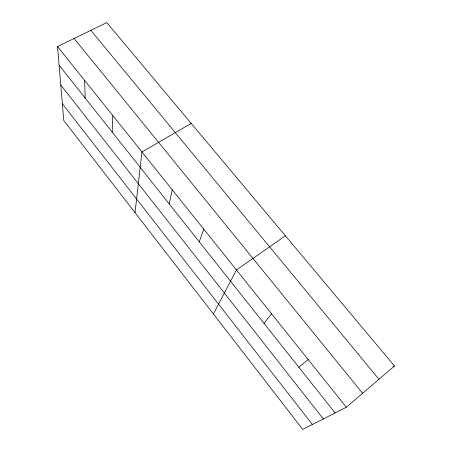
<?xml version="1.0" encoding="UTF-8"?>
<svg xmlns="http://www.w3.org/2000/svg" width="452" height="452" viewBox="0 0 452 452"><rect width="100%" height="100%" fill="white"/><g stroke="black" fill="none" stroke-linecap="round" stroke-linejoin="round"><path stroke-width="0.68" d="M112.203 132.108L112.768 115.537M135.035 212.643L141.945 151.974L191.213 123.385M169.206 203.925L172.24 189.8M199.304 241.848L203.711 229.107M213.395 313.942L236.441 269.974L285.387 235.786M264.008 323.366L271.545 313.812M346.356 407.229L394.477 366.001L106.779 22.6L57.523 46.55L63.755 120.503L302.71 429.4L346.356 407.229L57.523 46.55M298.834 367.239L308.151 359.526M393.302 366.668L394.477 366.001M90.852 30.34L378.979 379.279M74.111 38.482L362.623 393.291M59.093 65.195L335.107 412.942M60.76 85.016L323.338 418.925M62.342 103.757L312.377 424.49M84.643 80.416L85.185 98.073"/></g></svg>
